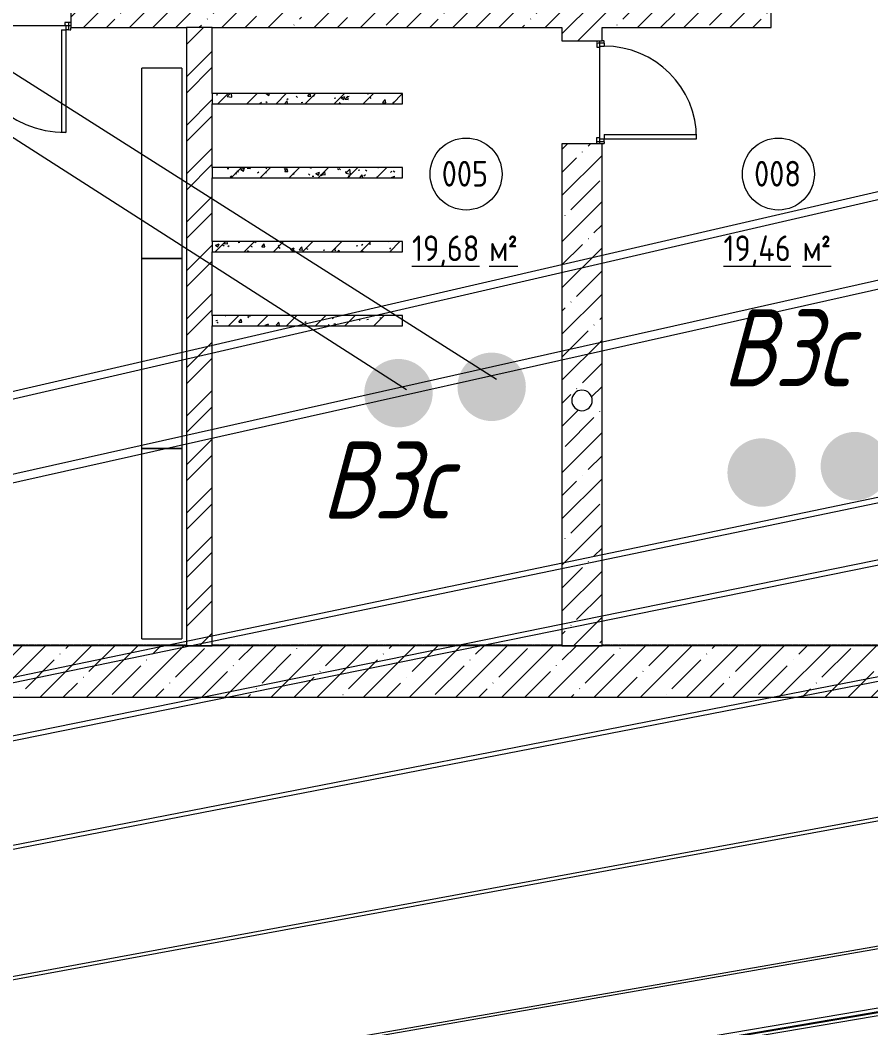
# Model space of a CAD drawing. Header units: millimetres. Extents: x -515342 to 330399, y -224905 to 507333.
# Drawn here: x -366726 to -358453, y -188794 to -178997 of the extents above; entities that cross this region are included whole.
import ezdxf

# ---------------------------------------------------------------- set-up
doc = ezdxf.new("R2010")
doc.units = ezdxf.units.MM
doc.linetypes.add('ASVP_Невидимые', pattern=[5, 3, -2])
doc.linetypes.add('ASVP_Штриховая_ш3 п1_5', pattern=[4.5, 3, -1.5])
doc.layers.get('0').update_dxf_attribs({"lineweight": 0})
for name, color, linetype, lineweight in [('Двери', 7, 'Continuous', 0), ('Линии разделители', 7, 'ASVP_Штриховая_ш3 п1_5', 0), ('Марки помещений', 7, 'Continuous', 0), ('Мебель', 7, 'Continuous', 0), ('Перекрытие', 7, 'Continuous', 0), ('Стены внутренние', 7, 'Continuous', 0), ('Стены несущие', 7, 'Continuous', 0), ('Стены перегородки', 7, 'Continuous', 0), ('Стены штриховка', 7, 'Continuous', 0), ('экспертиза ДУ', 1, 'Continuous', 0), ('экспертиза категории', 1, 'Continuous', 0)]:
    doc.layers.add(name, color=color, linetype=linetype, lineweight=lineweight)
doc.styles.add('GOST Common_1', font='', dxfattribs={"width": 0.9, "height": 250})
doc.styles.add('GOST Common_2', font='', dxfattribs={"width": 0.9, "height": 250})
doc.styles.add('mytext', font='isocpeur.ttf', dxfattribs={"width": 0.8, "oblique": 14.999978})
doc.styles.get('GOST Common_1').set_extended_font_data('GOST Common')
doc.styles.get('GOST Common_2').set_extended_font_data('GOST Common')
pattern_1 = [(45, (0, 0), (-224.5064, 224.5064), []), (45, (224.5, 0), (-224.5064, 224.5064), [396.875, -79.375, 3.353, -76.022])]
pattern_2 = [(45, (-373662.94, -185274.45), (-224.5064, 224.5064), []), (45, (-373438.43, -185274.45), (-224.5064, 224.5064), [396.875, -79.375, 3.353, -76.022])]
pattern_3 = [(45, (-373662.94, -185274.45), (-141.4214, 141.4214), [])]
pattern_4 = [(50, (-373662.94, -185274.45), (364.368, -31.878), [38.1, -419.1]), (355, (-373662.94, -185274.45), (-70.486, 382.113), [30.48, -335.28]), (100.451, (-373632.57, -185277.1), (293.885, 350.233), [32.38, -356.18]), (46.184, (-373662.94, -185172.85), (542.158, -84.086), [57.15, -628.65]), (96.636, (-373617.76, -185179.86), (474.805, 494.855), [48.57, -534.27]), (351.184, (-373662.94, -185172.85), (474.81, 494.85), [45.72, -502.92]), (21, (-373612.14, -185198.25), (303.2285, -204.5305), [38.1, -419.1]), (326, (-373612.14, -185198.25), (123.604, 368.376), [30.48, -335.28]), (71.451, (-373586.87, -185215.3), (426.834, 163.843), [32.38, -356.18]), (37.5, (-373662.94, -185274.45), (6.1766, 169.1102), [16.764, -314.452, 16.764, -323.596, -336.55]), (37.5, (-373662.94, -185274.45), (6.1766, 169.1102), [-671.576, 16.764, -319.786]), (7.5, (-373662.94, -185274.45), (133.639, 200.3615), [16.764, -177.292, 16.764, -306.832, -128.27]), (7.5, (-373662.94, -185274.45), (133.639, 200.3615), [-517.652, 16.764, -111.506]), (327.5, (-373776.22, -185274.45), (271.1818, -11.4584), [16.764, -110.236, 16.764, -379.476, -525.78]), (327.5, (-373776.22, -185274.45), (271.1818, -11.4584), [-523.24, 16.764, -509.016]), (317.5, (-373827.02, -185274.45), (296.2585, 50.853), [16.764, -148.336, 16.764, -246.38, -373.38]), (317.5, (-373827.02, -185274.45), (296.2585, 50.853), [-428.244, 16.764, -356.616])]

# ---------------------------------------------------------------- blocks, each defined once
blk = doc.blocks.new('СД_Люблино_Фасады_rvt-1-О_АР_П_-1_-3_000_План -1 этажа')
at = {"layer": 'Стены внутренние'}
h = blk.add_hatch(dxfattribs=at)
h.set_pattern_fill('FP_1', color=256, style=0, pattern_type=2)
h.set_pattern_definition(pattern_1)
h.paths.add_polyline_path([(16112.9, -305), (16335, -305), (16335, 195), (8215, 195), (8215, -305), (15679.3, -305)])
h.paths.add_polyline_path([(6975, -305), (6975, 195), (195, 195), (195, -305), (934.6, -305)])
h = blk.add_hatch(dxfattribs=at)
h.set_pattern_fill('FP_1', color=256, style=0, pattern_type=2)
h.set_pattern_definition(pattern_1)
h.paths.add_polyline_path([(8215, -305), (8215, 195), (6975, 195), (6975, -305), (7873.3, -305)])
at = {"layer": 'Стены несущие'}
for p, q in [((6975, 195), (195, 195)), ((8215, 195), (6975, 195)), ((15835, 195), (8215, 195)), ((195, -305), (6975, -305)), ((6975, -305), (8215, -305)), ((8215, -305), (16335, -305))]:
    blk.add_line(p, q, dxfattribs=at)
blk = doc.blocks.new('Дверь_Деревянная_1 полотно - АР_Дверь_Межкомнатная_1000х2000h_полотно__Г_Пр-10560728-О_АР_П_-1_-3_000_План -1 этажа')
at = {"layer": 'Двери', "lineweight": 18}
for p, q in [((-500, 215), (-500, 1215)), ((-500, 1215), (-460, 1215)), ((-460, 215), (-460, 1215)), ((-530, 215), (-500, 215)), ((-530, 215), (-530, 145)), ((-500, 175), (-500, 215)), ((-460, 215), (-500, 215)), ((530, 215), (500, 215)), ((500, 175), (500, 215)), ((530, 215), (530, 145)), ((-530, 145), (-490, 145)), ((-500, 175), (-490, 175)), ((-490, 145), (-490, 175)), ((500, 175), (490, 175)), ((490, 145), (490, 175)), ((530, 145), (490, 145))]:
    blk.add_line(p, q, dxfattribs=at)
at = {"layer": 'Двери', "linetype": 'ASVP_Невидимые', "lineweight": 18}
for p, q in [((-550, 215), (-550, 195)), ((-530, 215), (-550, 215)), ((530, 215), (550, 215)), ((550, 215), (550, 195)), ((-550, 145), (-530, 145)), ((550, 145), (530, 145))]:
    blk.add_line(p, q, dxfattribs=at)
at = {"layer": 'Двери', "lineweight": 18}
blk.add_arc((-500, 215), 1000, 0, 90, dxfattribs=at)
blk = doc.blocks.new('Shelf _1_ - 1850 x 1850 x 390mm-9691389-О_АР_П_-1_-3_000_План -1 этажа')
at = {"layer": 'Мебель'}
for p, q in [((-677.9, 124.9), (1172.1, 124.9)), ((-677.9, 124.9), (-677.9, -265.1)), ((1172.1, -265.1), (1172.1, 124.9)), ((1172.1, -265.1), (-677.9, -265.1))]:
    blk.add_line(p, q, dxfattribs=at)
blk = doc.blocks.new('Дверь_Деревянная_1 полотно - АР_Дверь_Межкомнатная_900х2000h_полотно__Г_Л-9345533-О_АР_П_-1_-3_000_План -1 этажа')
at = {"layer": 'Двери', "lineweight": 18}
for p, q in [((450, 1115), (410, 1115)), ((410, 215), (410, 1115)), ((450, 215), (450, 1115)), ((-480, 215), (-450, 215)), ((-480, 215), (-480, 145)), ((-450, 175), (-450, 215)), ((410, 215), (450, 215)), ((480, 215), (450, 215)), ((450, 175), (450, 215)), ((480, 215), (480, 145)), ((-480, 145), (-440, 145)), ((-450, 175), (-440, 175)), ((-440, 145), (-440, 175)), ((450, 175), (440, 175)), ((440, 145), (440, 175)), ((480, 145), (440, 145))]:
    blk.add_line(p, q, dxfattribs=at)
at = {"layer": 'Двери', "linetype": 'ASVP_Невидимые', "lineweight": 18}
for p, q in [((-500, 215), (-500, 195)), ((-480, 215), (-500, 215)), ((480, 215), (500, 215)), ((500, 215), (500, 195)), ((-500, 145), (-480, 145)), ((500, 145), (480, 145))]:
    blk.add_line(p, q, dxfattribs=at)
at = {"layer": 'Двери', "lineweight": 18}
blk.add_arc((450, 215), 900, 90, 180, dxfattribs=at)
blk = doc.blocks.new('ASVP_Марка_Помещение_ДваЗначения - Номер Площадь-685795-О_АР_П_-1_-3_000_План -1 этажа')
at = {"layer": 'Марки помещений'}
blk.add_circle((0, 0), 3.5, dxfattribs=at)

msp = doc.modelspace()

# ---------------------------------------------------------------- hatches: boundary and pattern name
at = {"layer": 'Стены внутренние'}
h = msp.add_hatch(dxfattribs=at)
h.set_pattern_fill('FP_1', color=256, style=0, pattern_type=2)
h.set_pattern_definition(pattern_2)
h.paths.add_polyline_path([(-359422.9357, -179069.4503), (-359422.9357, -178679.4503), (-366232.9357, -178679.4503), (-366232.9357, -179069.4503), (-360585.6669, -179069.4503)])
h.paths.add_polyline_path([(-367524.3095, -179069.4503), (-367332.9357, -179069.4503), (-367332.9357, -178679.4503), (-370547.9357, -178679.4503), (-370547.9357, -179069.4503), (-369258.9701, -179069.4503)])
h.paths.add_polyline_path([(-371647.9357, -179069.4503), (-371647.9357, -178679.4503), (-373467.9357, -178679.4503), (-373467.9357, -179069.4503), (-372728.2914, -179069.4503)])
h.paths.add_polyline_path([(-369993.4318, -178972.9311), (-370028.1614, -178972.9311), (-370060.7966, -178961.0529), (-370087.401, -178938.7291), (-370104.7658, -178908.6524), (-370110.7966, -178874.4503), (-370104.7658, -178840.2483), (-370087.401, -178810.1716), (-370060.7966, -178787.8478), (-370028.1614, -178775.9696), (-369993.4318, -178775.9696), (-369960.7966, -178787.8478), (-369934.1921, -178810.1716), (-369916.8273, -178840.2483), (-369910.7966, -178874.4503), (-369916.8273, -178908.6524), (-369934.1921, -178938.7291), (-369960.7966, -178961.0529)])
h.paths.add_polyline_path([(-364355.8172, -178972.9311), (-364390.5468, -178972.9311), (-364423.182, -178961.0529), (-364449.7865, -178938.7291), (-364467.1513, -178908.6524), (-364473.182, -178874.4503), (-364467.1513, -178840.2483), (-364449.7865, -178810.1716), (-364423.182, -178787.8478), (-364390.5468, -178775.9696), (-364355.8172, -178775.9696), (-364323.182, -178787.8478), (-364296.5776, -178810.1716), (-364279.2128, -178840.2483), (-364273.182, -178874.4503), (-364279.2128, -178908.6524), (-364296.5776, -178938.7291), (-364323.182, -178961.0529)])
h.paths.add_polyline_path([(-363980.3005, -178972.9311), (-364012.9357, -178961.0529), (-364039.5401, -178938.7291), (-364056.9049, -178908.6524), (-364062.9357, -178874.4503), (-364056.9049, -178840.2483), (-364039.5401, -178810.1716), (-364012.9357, -178787.8478), (-363980.3005, -178775.9696), (-363945.5709, -178775.9696), (-363912.9357, -178787.8478), (-363886.3312, -178810.1716), (-363868.9664, -178840.2483), (-363862.9357, -178874.4503), (-363868.9664, -178908.6524), (-363886.3312, -178938.7291), (-363912.9357, -178961.0529), (-363945.5709, -178972.9311)])
h.paths.add_polyline_path([(-363580.3005, -178972.9311), (-363612.9357, -178961.0529), (-363639.5401, -178938.7291), (-363656.9049, -178908.6524), (-363662.9357, -178874.4503), (-363656.9049, -178840.2483), (-363639.5401, -178810.1716), (-363612.9357, -178787.8478), (-363580.3005, -178775.9696), (-363545.5709, -178775.9696), (-363512.9357, -178787.8478), (-363486.3312, -178810.1716), (-363468.9664, -178840.2483), (-363462.9357, -178874.4503), (-363468.9664, -178908.6524), (-363486.3312, -178938.7291), (-363512.9357, -178961.0529), (-363545.5709, -178972.9311)])
h.paths.add_polyline_path([(-370398.1614, -178972.9311), (-370430.7966, -178961.0529), (-370457.401, -178938.7291), (-370474.7658, -178908.6524), (-370480.7966, -178874.4503), (-370474.7658, -178840.2483), (-370457.401, -178810.1716), (-370430.7966, -178787.8478), (-370398.1614, -178775.9696), (-370363.4318, -178775.9696), (-370330.7966, -178787.8478), (-370304.1921, -178810.1716), (-370286.8273, -178840.2483), (-370280.7966, -178874.4503), (-370286.8273, -178908.6524), (-370304.1921, -178938.7291), (-370330.7966, -178961.0529), (-370363.4318, -178972.9311)])
h = msp.add_hatch(dxfattribs=at)
h.set_pattern_fill('FP_2', color=256, style=0, pattern_type=2)
h.set_pattern_definition([(45, (-373662.94, -185274.45), (-235.732, 235.732), []), (45, (-373505.78, -185274.45), (-235.732, 235.732), [])])
h.paths.add_polyline_path([(-364857.9357, -185079.4503), (-364857.9357, -179069.4503), (-365107.9357, -179069.4503), (-365107.9357, -185079.4503)])
h = msp.add_hatch(dxfattribs=at)
h.set_pattern_fill('FP_1', color=256, style=0, pattern_type=2)
h.set_pattern_definition(pattern_2)
h.paths.add_polyline_path([(-361067.9357, -185079.4503), (-361067.9357, -180199.4503), (-361457.9357, -180199.4503), (-361457.9357, -185079.4503)])
h.paths.add_polyline_path([(-361245.5709, -182792.9311), (-361280.3005, -182792.9311), (-361312.9357, -182781.0529), (-361339.5401, -182758.7291), (-361356.9049, -182728.6524), (-361362.9357, -182694.4503), (-361356.9049, -182660.2483), (-361339.5401, -182630.1716), (-361312.9357, -182607.8478), (-361280.3005, -182595.9696), (-361245.5709, -182595.9696), (-361212.9357, -182607.8478), (-361186.3312, -182630.1716), (-361168.9664, -182660.2483), (-361162.9357, -182694.4503), (-361168.9664, -182728.6524), (-361186.3312, -182758.7291), (-361212.9357, -182781.0529)])
h.paths.add_polyline_path([(-361067.9357, -179199.4503), (-361067.9357, -179069.4503), (-361457.9357, -179069.4503), (-361457.9357, -179199.4503), (-361452.9972, -179199.4503)])
h = msp.add_hatch(dxfattribs=at)
h.set_pattern_fill('FP_48', color=256, style=0, pattern_type=2)
h.set_pattern_definition(pattern_3)
h.paths.add_polyline_path([(-364054.9882, -179809.4503), (-363007.9357, -179809.4503), (-363007.9357, -179709.4503), (-364857.9357, -179709.4503), (-364857.9357, -179809.4503)])
h = msp.add_hatch(dxfattribs=at)
h.set_pattern_fill('FP_49', color=256, style=0, pattern_type=2)
h.set_pattern_definition(pattern_4)
h.paths.add_polyline_path([(-364054.9882, -179809.4503), (-363007.9357, -179809.4503), (-363007.9357, -179709.4503), (-364857.9357, -179709.4503), (-364857.9357, -179809.4503)])
h = msp.add_hatch(dxfattribs=at)
h.set_pattern_fill('FP_48', color=256, style=0, pattern_type=2)
h.set_pattern_definition(pattern_3)
h.paths.add_polyline_path([(-364857.9357, -180529.4503), (-363007.9357, -180529.4503), (-363007.9357, -180429.4503), (-364857.9357, -180429.4503)])
h = msp.add_hatch(dxfattribs=at)
h.set_pattern_fill('FP_49', color=256, style=0, pattern_type=2)
h.set_pattern_definition(pattern_4)
h.paths.add_polyline_path([(-364857.9357, -180529.4503), (-363007.9357, -180529.4503), (-363007.9357, -180429.4503), (-364857.9357, -180429.4503)])
h = msp.add_hatch(dxfattribs=at)
h.set_pattern_fill('FP_48', color=256, style=0, pattern_type=2)
h.set_pattern_definition(pattern_3)
h.paths.add_polyline_path([(-364857.9357, -181249.4503), (-363007.9357, -181249.4503), (-363007.9357, -181149.4503), (-364857.9357, -181149.4503)])
h = msp.add_hatch(dxfattribs=at)
h.set_pattern_fill('FP_49', color=256, style=0, pattern_type=2)
h.set_pattern_definition(pattern_4)
h.paths.add_polyline_path([(-364857.9357, -181249.4503), (-363007.9357, -181249.4503), (-363007.9357, -181149.4503), (-364857.9357, -181149.4503)])
h = msp.add_hatch(dxfattribs=at)
h.set_pattern_fill('FP_48', color=256, style=0, pattern_type=2)
h.set_pattern_definition(pattern_3)
h.paths.add_polyline_path([(-364857.9357, -181969.4503), (-363007.9357, -181969.4503), (-363007.9357, -181869.4503), (-364857.9357, -181869.4503)])
h = msp.add_hatch(dxfattribs=at)
h.set_pattern_fill('FP_49', color=256, style=0, pattern_type=2)
h.set_pattern_definition(pattern_4)
h.paths.add_polyline_path([(-364857.9357, -181969.4503), (-363007.9357, -181969.4503), (-363007.9357, -181869.4503), (-364857.9357, -181869.4503)])
at = {"layer": 'экспертиза ДУ', "lineweight": 0}
h = msp.add_hatch(color=5, dxfattribs=at)
edge = h.paths.add_edge_path()
edge.add_arc((-363047.3477, -182623.803), 332.544, 0, 360)
h = msp.add_hatch(color=30, dxfattribs=at)
edge = h.paths.add_edge_path()
edge.add_arc((-362140.9268, -182561.8449), 332.544, 0, 360)
h = msp.add_hatch(color=30, dxfattribs=at)
edge = h.paths.add_edge_path()
edge.add_arc((-358609.1961, -183333.2832), 332.544, 0, 360)
h = msp.add_hatch(color=5, dxfattribs=at)
edge = h.paths.add_edge_path()
edge.add_arc((-359515.617, -183395.2413), 332.544, 0, 360)

# ---------------------------------------------------------------- linework, layer by layer
at = {"layer": 'Линии разделители'}
for p, q in [((-365107.9357, -185074.4503), (-370347.9357, -185074.4503)), ((-361457.4713, -185074.4503), (-364857.9357, -185074.4503)), ((-357827.9357, -185074.4503), (-361068.3241, -185074.4503))]:
    msp.add_line(p, q, dxfattribs=at)
at = {"layer": 'Перекрытие'}
for p, q in [((-367332.9357, -179049.4503), (-366232.9357, -179049.4503)), ((-361087.9357, -180199.4503), (-361087.9357, -179199.4503)), ((-370347.9357, -185074.4503), (-365107.9357, -185074.4503)), ((-364857.9357, -185074.4503), (-361457.9357, -185074.4503)), ((-361067.9357, -185074.4503), (-357827.9357, -185074.4503))]:
    msp.add_line(p, q, dxfattribs=at)
at = {"layer": 'Стены несущие'}
for p, q in [((-366232.9357, -178679.4503), (-366232.9357, -179069.4503)), ((-359422.9357, -179069.4503), (-359422.9357, -178679.4503)), ((-366232.9357, -179069.4503), (-365107.9357, -179069.4503)), ((-364857.9357, -179069.4503), (-361457.9357, -179069.4503)), ((-361457.9357, -179069.4503), (-361457.9357, -179199.4503)), ((-361067.9357, -179199.4503), (-361067.9357, -179069.4503)), ((-361067.9357, -179069.4503), (-359422.9357, -179069.4503)), ((-361457.9357, -179199.4503), (-361067.9357, -179199.4503)), ((-361457.9357, -180199.4503), (-361457.9357, -185079.4503)), ((-361067.9357, -180199.4503), (-361457.9357, -180199.4503)), ((-361067.9357, -185079.4503), (-361067.9357, -180199.4503)), ((-361457.9357, -185079.4503), (-361067.9357, -185079.4503))]:
    msp.add_line(p, q, dxfattribs=at)
for start, end in [(0, 180), (180, 0)]:
    msp.add_arc((-361262.9357, -182694.4503), 100, start, end, dxfattribs=at)
at = {"layer": 'Стены перегородки'}
for p, q in [((-365107.9357, -179069.4503), (-365107.9357, -185079.4503)), ((-364857.9357, -179709.4503), (-364857.9357, -179069.4503)), ((-363007.9357, -179709.4503), (-364857.9357, -179709.4503)), ((-363007.9357, -179809.4503), (-363007.9357, -179709.4503)), ((-364857.9357, -180429.4503), (-364857.9357, -179809.4503)), ((-364857.9357, -179809.4503), (-363007.9357, -179809.4503)), ((-363007.9357, -180429.4503), (-364857.9357, -180429.4503)), ((-363007.9357, -180529.4503), (-363007.9357, -180429.4503)), ((-364857.9357, -181149.4503), (-364857.9357, -180529.4503)), ((-364857.9357, -180529.4503), (-363007.9357, -180529.4503)), ((-363007.9357, -181149.4503), (-364857.9357, -181149.4503)), ((-363007.9357, -181249.4503), (-363007.9357, -181149.4503)), ((-364857.9357, -181869.4503), (-364857.9357, -181249.4503)), ((-364857.9357, -181249.4503), (-363007.9357, -181249.4503)), ((-363007.9357, -181869.4503), (-364857.9357, -181869.4503)), ((-363007.9357, -181969.4503), (-363007.9357, -181869.4503)), ((-364857.9357, -185079.4503), (-364857.9357, -181969.4503)), ((-364857.9357, -181969.4503), (-363007.9357, -181969.4503)), ((-365107.9357, -185079.4503), (-364857.9357, -185079.4503))]:
    msp.add_line(p, q, dxfattribs=at)
at = {"layer": 'Стены штриховка'}
for p, q in [((-364857.9357, -179069.4503), (-365107.9357, -179069.4503)), ((-364857.9357, -179709.4503), (-364857.9357, -179809.4503)), ((-364857.9357, -180429.4503), (-364857.9357, -180529.4503)), ((-364857.9357, -181149.4503), (-364857.9357, -181249.4503)), ((-364857.9357, -181869.4503), (-364857.9357, -181969.4503))]:
    msp.add_line(p, q, dxfattribs=at)
at = {"layer": 'экспертиза ДУ', "elevation": 0}
for points in [[(-362967.7598, -182590.755), (-484408.3576, -104842.0369), (-362093.9341, -182488.6873)], [(-312311.795, -180776.7047), (-488305.5791, -210666.1805), (-311437.9693, -180674.637)]]:
    msp.add_lwpolyline(points, dxfattribs=at)
at = {"layer": 'экспертиза ДУ'}
for points in [[(-287553.6618, -173763.0558), (-488305.5791, -210666.1805)], [(-488305.5791, -210666.1805), (-288427.4875, -173865.1235)], [(-277912.7212, -174005.5058), (-488305.5791, -210666.1805)], [(-488305.5791, -210666.1805), (-278786.547, -174107.5735)], [(-330024.4632, -174211.9626), (-488305.5791, -210666.1805)], [(-300753.1676, -174231.6771), (-488305.5791, -210666.1805)], [(-312924.1615, -174254.9086), (-488305.5791, -210666.1805)], [(-488305.5791, -210666.1805), (-330898.289, -174314.0302)], [(-309270.3976, -174331.5252), (-488305.5791, -210666.1805)], [(-488305.5791, -210666.1805), (-301626.9933, -174333.7448)], [(-488305.5791, -210666.1805), (-313797.9872, -174356.9763)], [(-488305.5791, -210666.1805), (-310144.2234, -174433.5929)], [(-306476.4678, -179891.5851), (-488305.5791, -210666.1805)], [(-488305.5791, -210666.1805), (-307350.2935, -179993.6528)], [(-355432.6186, -180954.9807), (-488305.5791, -210666.1805)], [(-488305.5791, -210666.1805), (-356306.4444, -181057.0484)]]:
    msp.add_lwpolyline(points, dxfattribs=at)

# ---------------------------------------------------------------- block references
msp.add_blockref('СД_Люблино_Фасады_rvt-1-О_АР_П_-1_-3_000_План -1 этажа', (-373662.9357, -185274.4503))
at = {"layer": 'Двери'}
for name, p, rotation in [('Дверь_Деревянная_1 полотно - АР_Дверь_Межкомнатная_1000х2000h_полотно__Г_Пр-10560728-О_АР_П_-1_-3_000_План -1 этажа', (-366782.9357, -178874.4503), 180), ('Дверь_Деревянная_1 полотно - АР_Дверь_Межкомнатная_900х2000h_полотно__Г_Л-9345533-О_АР_П_-1_-3_000_План -1 этажа', (-361262.9357, -179699.4503), 269.9999999999993)]:
    msp.add_blockref(name, p, dxfattribs=dict(at, rotation=rotation))
at = {"layer": 'Марки помещений', "xscale": 99.99999999999993, "yscale": 99.99999999999993, "zscale": 99.99999999999993}
for p in [(-362390.1489, -180492.9102), (-359352.5976, -180492.9102)]:
    msp.add_blockref('ASVP_Марка_Помещение_ДваЗначения - Номер Площадь-685795-О_АР_П_-1_-3_000_План -1 этажа', p, dxfattribs=at)
at = {"layer": 'Мебель', "rotation": 270.0000000000001}
for p in [(-365277.6234, -180140.5675), (-365277.6234, -181990.5675), (-365277.6234, -183840.5675)]:
    msp.add_blockref('Shelf _1_ - 1850 x 1850 x 390mm-9691389-О_АР_П_-1_-3_000_План -1 этажа', p, dxfattribs=at)

# ---------------------------------------------------------------- texts
at = {"layer": 'Марки помещений', "char_height": 250, "attachment_point": 1}
for s, insert, width, style in [('005', (-362626.4062, -180365.1851), 584.430187, 'GOST Common_1'), ('008', (-359588.8549, -180365.1851), 584.430187, 'GOST Common_1'), ('\\L19,68 ', (-362915.7424, -181089.7156), 909.113625, 'GOST Common_1'), ('\\L\\fGOST Common|b0|i0|c238|p34|;\\W.9;\\L²', (-361987.0549, -181089.7156), 165.949312, 'GOST Common_2'), ('\\L19,46 ', (-359887.1911, -181089.7156), 930.759187, 'GOST Common_1'), ('\\L\\fGOST Common|b0|i0|c238|p34|;\\W.9;\\L²', (-358940.6442, -181089.7156), 165.949312, 'GOST Common_2'), ('\\L\\fGOST Common|b0|i0|c204|p34|;\\W.9;\\Lм', (-362165.6486, -181089.7156), 216.455625, 'GOST Common_1'), ('\\L\\fGOST Common|b0|i0|c204|p34|;\\W.9;\\Lм', (-359119.2379, -181089.7156), 216.455625, 'GOST Common_1')]:
    msp.add_mtext(s, dxfattribs=dict(at, insert=insert, width=width, style=style))
at = {"layer": 'экспертиза категории', "lineweight": 50, "char_height": 750, "attachment_point": 1, "style": 'mytext'}
for insert in [(-359896.0634, -181807.6446), (-363796.1419, -183093.102)]:
    msp.add_mtext_dynamic_manual_height_columns('В3с', width=2459.427233, gutter_width=17359.7713, heights=[0], dxfattribs=dict(at, insert=insert))

doc.saveas('drawing.dxf')
